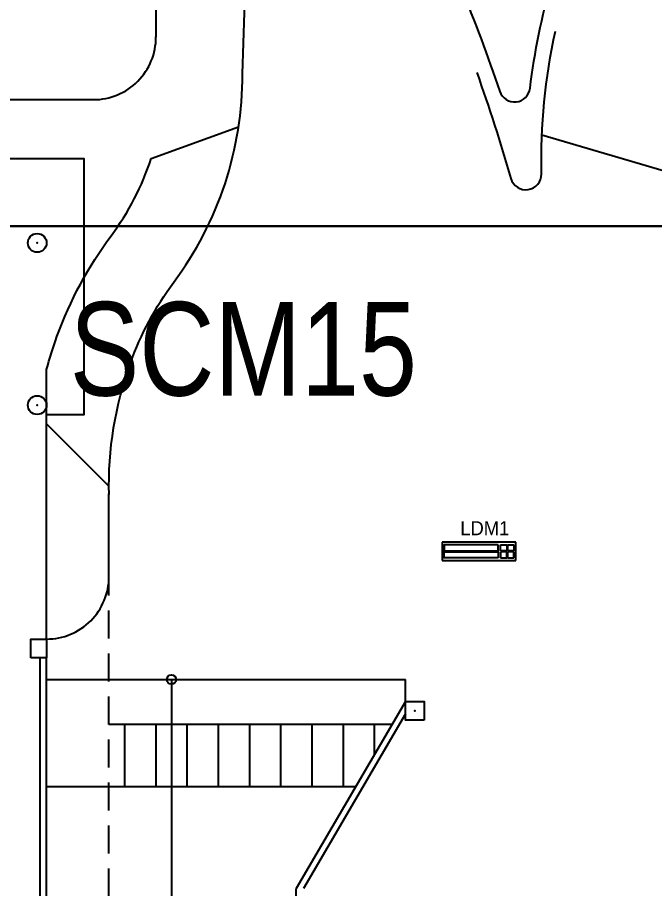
# Model space of a CAD drawing. Header units: millimetres. Extents: x 116443 to 620443, y -399357 to -63957.
# Drawn here: x 399952 to 420366, y -189261 to -161331 of the extents above; entities that cross this region are included whole.
import ezdxf

# ---------------------------------------------------------------- set-up
doc = ezdxf.new("R2010")
doc.units = ezdxf.units.MM
doc.header["$LTSCALE"] = 600
doc.linetypes.add('HID', pattern=[2.3, 1.5, -0.8])
for name, color, linetype in [('z', 8, 'Continuous'), ('레이스웨이', 6, 'Continuous'), ('유도관제-블럭유도등', 2, 'Continuous'), ('유도관제-통신', 6, 'Continuous'), ('주차-TEXT', 7, 'Continuous')]:
    doc.layers.add(name, color=color, linetype=linetype)
doc.styles.add('H', font='', dxfattribs={"width": 0.85})
doc.styles.add('돋움', font='')
doc.styles.get('H').set_extended_font_data('HY울릉도M')
doc.styles.get('돋움').set_extended_font_data('Dotum')

# ---------------------------------------------------------------- blocks, each defined once
blk = doc.blocks.new('주차-기둥')
at = {"layer": 'z', "color": 8, "linetype": 'Continuous', "flags": 128}
blk.add_lwpolyline([(300, 300), (300, -300), (-300, -300), (-300, 300)], close=True, dxfattribs=at)
at = {"layer": 'z', "color": 8, "linetype": 'Continuous'}
blk.add_point((0, 0), dxfattribs=at)
blk = doc.blocks.new('유도관제')
at = {"layer": '유도관제-블럭유도등', "color": 4, "ltscale": 0.3}
for p, q in [((413560, -178158), (413560, -178742)), ((415923, -178158), (413560, -178158)), ((415923, -178742), (415923, -178158)), ((415354, -178463), (415354, -178661)), ((415434, -178239), (415631, -178239)), ((415434, -178437), (415434, -178239)), ((415631, -178437), (415434, -178437)), ((415434, -178463), (415434, -178661)), ((415631, -178463), (415434, -178463)), ((415631, -178239), (415631, -178437)), ((415631, -178661), (415631, -178463)), ((415658, -178239), (415658, -178437)), ((415658, -178239), (415855, -178239)), ((415855, -178437), (415658, -178437)), ((415658, -178463), (415658, -178661)), ((415855, -178463), (415658, -178463)), ((415855, -178239), (415855, -178437)), ((415855, -178661), (415855, -178463)), ((413560, -178742), (415923, -178742)), ((415434, -178661), (415631, -178661)), ((415658, -178661), (415855, -178661))]:
    blk.add_line(p, q, dxfattribs=at)
for points in [[(415354, -178239), (413628, -178239), (413628, -178437), (415354, -178437)], [(415354, -178661), (413628, -178661), (413628, -178463), (415354, -178463)]]:
    blk.add_lwpolyline(points, close=True, dxfattribs=at)
at = {"layer": '주차-TEXT', "color": 3, "ltscale": 0.3, "style": '돋움'}
blk.add_text('LDM1', height=449.9, rotation=0, dxfattribs=at).set_placement((414142, -177932))

msp = doc.modelspace()

# ---------------------------------------------------------------- linework, layer by layer
at = {"layer": 'z', "color": 8, "linetype": 'Continuous'}
msp.add_line((395684.9, -163967.7), (402389.9, -163967.7), dxfattribs=at)
at = {"layer": 'z', "color": 8}
for p, q in [((404235.4, -165857.5), (407037.3, -164837.7)), ((400884.9, -174362.5), (400884.9, -172619.5)), ((400881.1, -174358.7), (402882.4, -176359.9)), ((402884.9, -179260.7), (402884.9, -176602.9)), ((400884.9, -181260.7), (400885.4, -181260.7)), ((400884.9, -182560.7), (412384.9, -182560.7)), ((404884.9, -182560.7), (404884.9, -221260.7)), ((412384.9, -183260.7), (412384.9, -182560.7)), ((412384.9, -183260.7), (408884.9, -189260.7)), ((412384.9, -183657.6), (409116.5, -189260.7))]:
    msp.add_line(p, q, dxfattribs=at)
at = {"layer": 'z', "color": 8, "linetype": 'Continuous'}
msp.add_lwpolyline([(400746.1, -154208.6, -0.2274382), (404384.7, -161199.6), (404389.9, -161967.7)], format="xyb", dxfattribs=at)
at = {"layer": 'z', "color": 8}
msp.add_lwpolyline([(412683.9, -157087.6, -0.031115), (415408.8, -163703.6, 0.798846), (416378.7, -163600.6, -0.0856483), (418357.9, -156915.4, 0.6052022), (417836.1, -156199.5, -0.0554862), (413170.6, -156370.2, 0.5785496)], format="xyb", close=True, dxfattribs=at)
for points in [[(402885.5, -176627.5, -0.0922694), (403570.5, -172411.5, -0.073884), (404960.6, -169821.7, 0.1623004), (407161.2, -163143.2), (407229.5, -161169.9, 0.0773919), (406700.8, -157480.7)], [(414666.3, -163093, -0.0156624), (415761.4, -166494, 0.8766803), (416741.8, -166346.9, -0.0576667), (417189.4, -161770.7)], [(400884.9, -172619.5, -0.0195017), (401217.9, -171565.8, -0.073884), (402955.5, -168328.5, 0.0812732), (404235.4, -165857.5, 0.0812732)]]:
    msp.add_lwpolyline(points, format="xyb", dxfattribs=at)
at = {"layer": 'z', "color": 8, "linetype": 'Continuous'}
msp.add_lwpolyline([(416758.6, -165099.4), (421005.2, -166344.3)], dxfattribs=at)
at = {"layer": 'z', "color": 8}
for points in [[(400885.4, -181260.7), (400885.4, -174060.7), (402084.9, -174060.7), (402084.9, -165860.7), (398084.9, -165860.7)], [(400684.9, -205260.7), (400684.9, -181860.7)], [(400884.9, -205260.7), (400884.9, -181860.7)], [(402884.9, -183993.1), (411957.7, -183993.1)], [(403384.4, -183993.1), (403384.4, -185993.1)], [(404384.4, -183993.1), (404384.4, -185993.1)], [(405384.4, -183993.1), (405384.4, -185993.1)], [(406384.4, -183993.1), (406384.4, -185993.1)], [(407384.4, -183993.1), (407384.4, -185993.1)], [(408384.4, -183993.1), (408384.4, -185993.1)], [(409384.4, -183993.1), (409384.4, -185993.1)], [(410384.4, -183993.1), (410384.4, -185993.1)], [(411384.4, -183993.1), (411384.4, -184976)], [(400884.9, -185993.1), (410791, -185993.1)], [(408884.9, -205260.7), (408884.9, -189260.7)]]:
    msp.add_lwpolyline(points, dxfattribs=at)
at = {"layer": 'z', "color": 8, "linetype": 'HID'}
msp.add_lwpolyline([(402885.3, -221260.7), (402884.9, -179260.7)], dxfattribs=at)
at = {"layer": 'z', "color": 8}
msp.add_lwpolyline([(400384.9, -181860.7), (400384.9, -181260.7), (400884.9, -181260.7), (400884.9, -181860.7)], close=True, dxfattribs=at)
at = {"layer": 'z', "color": 8, "linetype": 'Continuous'}
for centre in [(400584.9, -168560.7), (400584.9, -173760.7)]:
    msp.add_circle(centre, 300, dxfattribs=at)
at = {"layer": 'z', "color": 8}
msp.add_circle((404884.9, -182560.7), 150, dxfattribs=at)
at = {"layer": 'z', "color": 8, "linetype": 'Continuous'}
msp.add_arc((402389.9, -161967.7), 2000, 270, 0.38769, dxfattribs=at)
at = {"layer": 'z', "color": 8}
msp.add_arc((400884.9, -179260.7), 2000, 269.99974, 0, dxfattribs=at)
at = {"layer": 'z', "color": 8, "linetype": 'Continuous'}
for p in [(400584.9, -168560.7), (400584.9, -173760.7)]:
    msp.add_point(p, dxfattribs=at)
at = {"layer": '레이스웨이', "color": 6, "lineweight": 30}
for p, q in [((399618.3, -168028.7), (416814.1, -168028.7)), ((416814.1, -168028.7), (438798.4, -168028.7))]:
    msp.add_line(p, q, dxfattribs=at)

# ---------------------------------------------------------------- block references
at = {"layer": 'z', "color": 8, "rotation": 270}
msp.add_blockref('주차-기둥', (412684.9, -183560.7), dxfattribs=at)
at = {"layer": '유도관제-통신'}
msp.add_blockref('유도관제', (0, 0), dxfattribs=at)

# ---------------------------------------------------------------- texts
at = {"layer": '레이스웨이', "color": 6, "lineweight": 30, "style": 'H', "width": 0.85}
msp.add_text('SCM15', height=3000, dxfattribs=at).set_placement((401629.3, -173455.8))

doc.saveas('drawing.dxf')
